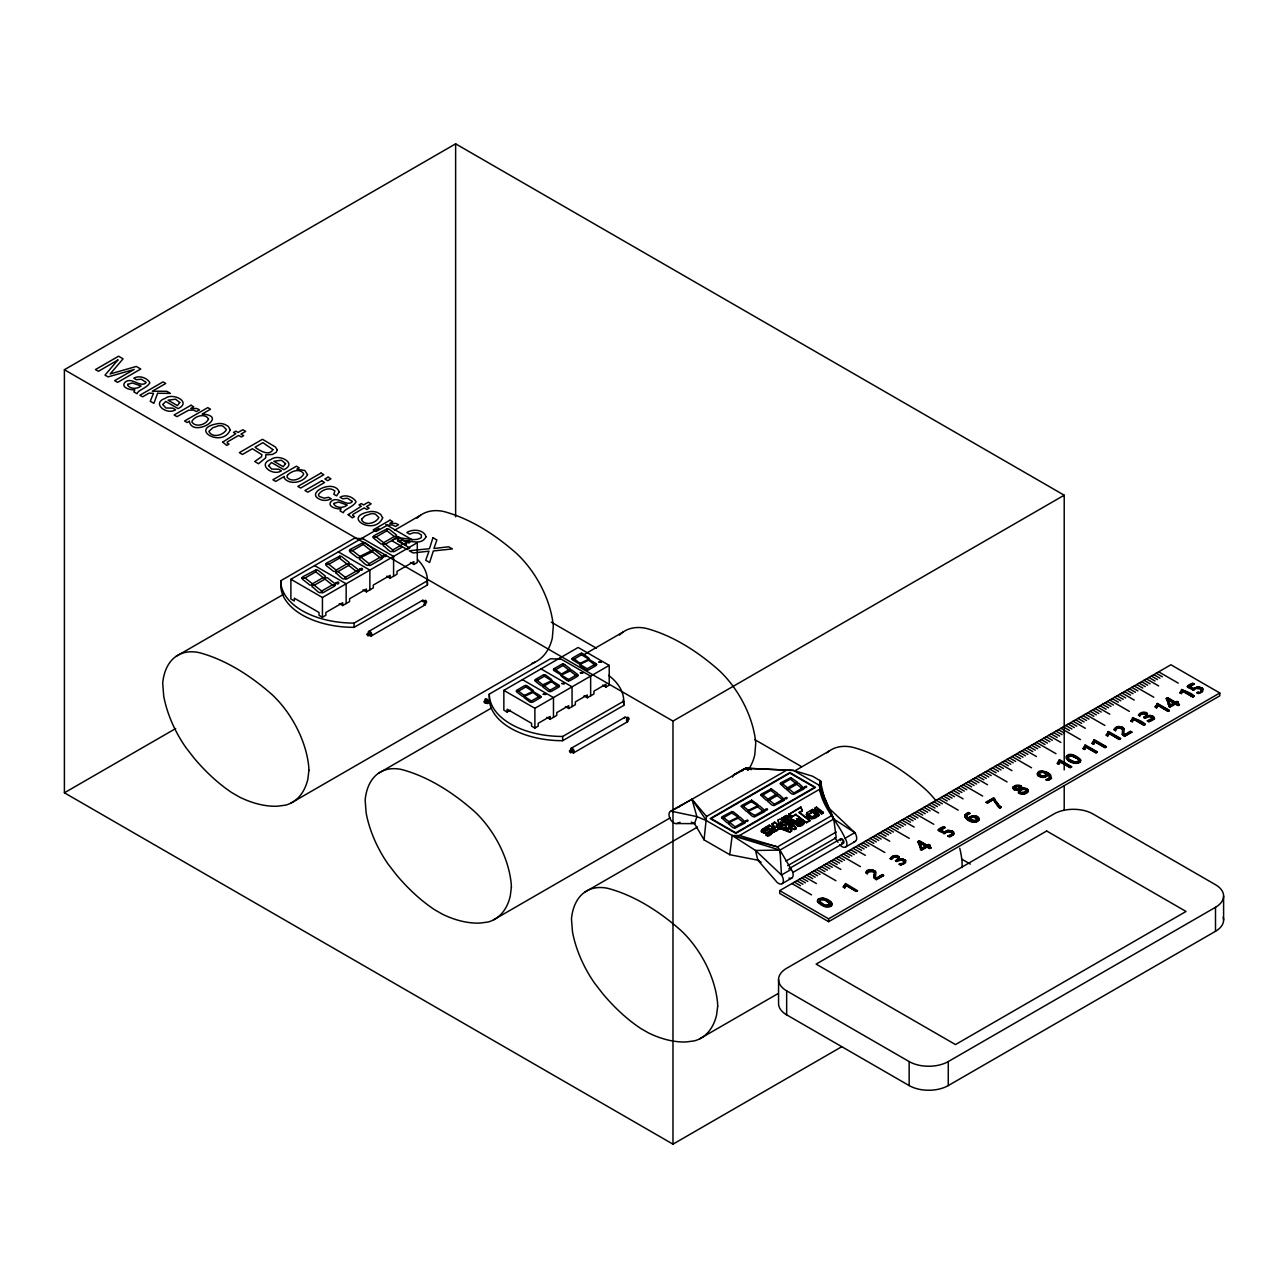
<?xml version="1.0" encoding="UTF-8"?>
<svg xmlns="http://www.w3.org/2000/svg" width="1288" height="1288" viewBox="0 0 1288 1288"><rect width="100%" height="100%" fill="white"/><g stroke="black" fill="none" stroke-linecap="round" stroke-linejoin="round"><path stroke-width="1.5" d="M796.934 821.889L799.349 822.662C803.342 820.537 799.671 825.994 798.48 823.241C791.492 821.937 801.989 818.186 796.934 821.889L799.252 823.322C804.211 821.728 797.497 827.266 796.709 822.646M962.136 867.597L962.072 862.026A74.366 42.939 60 0 0 959.753 848.212M898.106 858.178L897.655 857.502L897.929 859.193M865.89 872.942L867.339 874.053L868.048 871.831L867.371 873.087M1115.617 730.715L1114.168 729.604L1115.617 730.715C1114.78 727.849 1120.914 725.82 1122.572 729.266L1122.234 734.257L1124.537 736.398L1131.782 732.212L1130.574 731.23L1124.73 734.885L1130.574 731.52L1131.782 732.212M842.98 842.175L842.98 840.984M806.449 814.821L807.206 812.567L810.555 810.555L811.295 812.905C804.565 814.644 814.032 819.86 815.787 815.207L817.429 816.447C814.435 820.44 805.193 818.685 806.803 813.066M1039.014 774.136L1039.352 774.893L1039.014 773.846C1039.883 770.24 1047.579 772.414 1045.937 775.151L1042.813 776.342L1039.352 774.603M830.486 904.434C814.612 910.97 818.089 888.43 830.486 904.723L830.535 903.983M1067.671 757.28L1068.315 758.664L1068.493 755.992L1072.502 755.927L1077.863 758.809L1079.102 760.741M1124.73 734.885L1123.732 733.661L1124.231 728.831L1122.54 727.108L1118.387 726.4L1115.15 728.09M788.449 818.637L787.097 817.671L784.907 818.862L786.34 819.941L788.288 818.814L788.449 817.494L787.177 817.011L784.907 818.862M788.546 817.735L786.34 819.941M800.605 820.424L796.435 818.701L799.317 818.814L801.844 821.68C808.397 824.368 795.131 829.569 796.499 823.145L793.617 822.114L793.811 820.215L786.871 819.587L790.269 822.871L791.734 821.406L796.258 828.667L794.503 829.681L788.675 827.25L794.599 829.021L796.354 828.007M1068.315 758.391C1069.491 762.238 1080.696 764.251 1078.507 759.695M772.092 832.901C772.381 826.027 759.018 834.077 767.246 828.474L766.392 826.799C749.552 836.604 779.353 829.053 765.877 834.865L767.455 836.041C771.415 836.073 774.297 830.615 769.612 829.601M772.22 831.903L771.657 833.561M542.634 685.731L542.731 684.701L537.225 680.483L534.971 680.386A2.979 1.723 0 0 0 535.567 681.433L541.105 685.667L544.405 685.812L551.409 681.771L551.634 679.549L546.096 675.331A2.222 1.288 0 0 0 544.679 674.832L544.502 676.313L551.538 680.595M562.985 664.077L562.84 665.574L555.82 669.615L553.55 669.502L555.804 669.76L561.31 673.962L561.214 675.009L554.146 670.71A2.979 1.723 0 0 1 554.146 668.633M570.343 670.018L570.246 671.048L575.752 675.266L578.006 675.379M761.627 830.937L761.755 829.923M898.879 859.563L902.502 858.694L905.641 860.609L902.502 858.967L898.879 859.563L899.153 856.89C897.108 853.606 888.301 856.923 891.489 859.418L894.081 856.826L897.655 857.792M1147.157 716.209L1150.055 715.307L1152.76 716.257L1147.157 716.209L1147.431 713.552C1145.547 710.332 1136.08 713.439 1139.767 716.08L1139.96 715.259M526.1 685.554L525.923 687.035L532.942 691.463M563.259 664.093L563.081 665.574L568.588 669.792M581.838 653.37L581.661 654.851L588.697 659.134M970.009 813.243C962.055 816.383 970.814 815.079 968.737 812.503C957.564 816.029 975.016 827.25 979.057 819.748C979.524 813.292 968.351 816.624 969.123 817.639M979.057 819.748L979.121 818.878M758.841 860.368L729.733 854.685L704.053 839.856L706.5 816.447L691.962 799.268L670.887 811.15A6.923 3.993 60 0 0 669.985 818.54A6.923 3.993 60 0 0 676.844 823.547L694.554 823.644L696.889 816.608L691.962 799.268L745.736 768.228L793.537 770.433L812.712 776.261L821.293 781.414L821.293 789.447M729.733 854.685L732.18 835.51L706.5 820.681L696.889 816.608L670.887 811.15L691.962 799.268L706.5 820.681M761.707 831.307L762.174 829.279M761.9 831.678L761.804 830.647M762.222 832.064L761.997 831.034M762.641 832.418L762.319 831.404M763.381 832.885L762.738 831.774M764.154 830.277L764.026 831.307L767.246 828.474M764.235 831.517L764.38 830.1M764.187 833.191L763.478 832.225M764.911 833.336L769.822 831.565L765.877 834.865M765.458 830.905L767.068 829.987M767.149 829.134L766.392 826.799M775.569 831.356L772.172 828.087L775.65 830.696L773.798 832.37L766.827 827.138L769.274 825.125L775.006 828.2L772.124 824.095L774.571 822.066L781.446 827.959L774.571 822.066M767.455 836.041L772.027 832.595M766.827 827.138L769.274 825.125M769.403 832.821L769.644 831.372M769.644 832.644L769.822 831.565M773.798 832.37L775.65 830.696M776.197 826.365L779.675 828.973L777.356 827.234M784.247 822.034L785.31 821.406L784.151 822.694L780.061 818.894L778.033 820.07L779.353 825.463L781.768 826.236L784.118 824.272L788.079 829.923L783.7 828.104M772.076 828.731L776.728 830.68L778.596 829.005L776.278 825.705M778.596 829.005L776.728 830.68M779.353 825.463L778.033 820.07M780.753 822.469L782.38 823.708L780.753 822.469L781.253 824.352L780.834 821.825M791.734 821.406L788.594 823.821L781.639 818.588L786.485 815.433L790.462 816.93L790.478 819.474L790.816 817.526M791.653 830.712L789.898 831.726L780.48 828.522L789.802 832.386L791.653 830.712L788.771 826.606M781.768 826.236L784.118 824.272M788.159 829.263L782.331 826.848L779.675 828.973M781.639 818.588L785.97 815.546M788.079 829.923L785.278 825.141L787.032 824.127L792.861 826.558L788.401 825.383M785.793 823.918L786.952 822.646L785.793 823.918L786.952 824.787L785.873 823.257M788.288 818.814L788.449 817.494M795.839 814.676L792.072 816.85L788.852 814.435L800.782 806.932L802.295 810.957L799.204 812.728L809.927 820.778L806.562 822.726L795.839 814.676L806.562 822.726M788.771 815.755L789.786 816.318M788.594 823.821L790.365 822.211L786.871 819.587M790.462 816.93L790.751 818.766M792.072 816.85L795.936 814.016M786.775 820.247L792.684 820.875M796.403 823.805L793.521 822.774L793.392 820.714M794.487 820.44L790.607 818.717M795.92 821.036L795.871 822.436L795.759 821.197M796.37 824.304L796.499 823.145M796.483 824.771L796.467 823.644M796.773 825.206L796.58 824.111M795.63 822.05L797.401 820.182M797.208 825.608L796.853 824.545M799.204 812.728L802.376 810.297M796.837 822.549L798.641 821.519L798.254 820.182M797.658 825.898L797.304 824.964M798.141 826.123L797.755 825.254M798.383 824.191L798.48 823.241M798.641 821.519L798.705 820.585M802.295 810.957L800.782 806.932M799.14 826.333L803.873 823.274L801.941 821.019M800.412 821.503L800.476 819.957M801.216 823.724L801.394 822.533M803.599 824.24L803.889 822.597M806.594 815.417L806.529 814.161M806.481 814.258L807.206 812.567M806.916 816.029L806.674 814.757M807.431 816.64L807.013 815.368M808.123 817.236L807.528 815.98M808.784 815.046L811.392 812.245M808.912 815.32L808.945 813.758M809.106 817.864L808.22 816.576M809.428 815.916L809.009 814.66M810.555 810.555L811.295 812.905M809.605 818.121L809.202 817.204M816.351 815.224L810.764 811.038L812.503 809.428L815.079 812.084L812.503 809.428M809.927 820.778L799.301 812.084M810.152 818.331L809.701 817.461M810.49 816.608L809.524 815.256M810.973 816.834L810.587 815.948M811.327 818.621L810.249 817.671M811.424 816.995L811.07 816.173M811.859 817.075L815.884 814.563M811.923 818.669L817.526 815.787M815.079 812.084L817.365 810.764L814.692 808.767L816.431 807.157L823.402 812.39L821.664 814L817.961 810.49L821.664 814M816.431 807.157L814.692 808.767M816.769 812.664L819.442 814.676L817.735 816.27L819.345 815.336L816.673 813.324L818.395 811.73L817.961 810.49M817.365 810.764L814.789 808.107M816.673 813.324L818.395 811.73M1049.366 773.943C1052.199 774.925 1038.176 766.537 1037.259 774.249C1036.776 775.956 1043.747 779.449 1046.903 776.068L1047.273 773.927L1050.106 777.437L1049.14 775.569M874.246 874.89L873.908 876.436L874.294 872.604L872.459 871.042L868.048 872.121M732.582 777.099A6.923 3.993 60 0 1 734.45 774.442L745.736 768.228L793.537 770.433L819.216 785.261L823.837 795.549L820.054 780.496C816.334 801.522 837.216 820.102 845.057 838.295A6.923 3.993 60 0 1 846.135 846.538A6.923 3.993 60 0 1 839.631 844.542M1114.168 729.877L1114.587 728.38M369.012 632.988C370.381 630.701 372.119 636.691 369.495 634.388M424.766 600.804C426.119 598.534 427.858 604.475 425.233 602.204M845.958 885.307L856.118 891.441L857.47 890.668L856.118 891.167L845.958 885.307L844.638 887.963C841.386 886.675 847.134 882.618 843.27 887.174M1059.992 762.061L1059.718 762.963L1060.088 761.594L1070.248 767.455L1071.584 766.972L1070.248 767.745L1060.088 761.868M1085.816 746.815L1095.975 752.675L1097.328 752.176L1095.975 752.949L1085.816 747.088M1094.864 741.582L1105.024 747.442L1106.376 746.96L1105.024 747.732L1094.864 741.872M1108.92 734.096L1108.227 735.384L1109.016 733.339L1119.175 739.199L1120.528 738.716L1119.175 739.489L1109.016 733.339M1133.665 719.106L1143.825 725.257L1145.161 724.484L1143.825 724.983L1133.665 719.106L1133.295 720.475M1157.832 705.261L1167.991 711.395L1169.327 710.622L1167.991 711.121L1157.832 705.261L1156.495 707.917L1155.143 706.838L1155.755 706.114L1155.143 706.838M1182.642 690.948L1192.785 696.824L1194.137 696.325L1192.785 697.098L1182.642 691.237M793.15 821.921L793.73 820.875L792.587 821.535M844.751 884.775L845.443 883.455L857.47 890.668M1059.718 762.673L1058.752 764.251L1057.4 763.462L1059.573 759.743L1071.584 766.682M1085.72 747.282L1084.496 749.471L1083.128 748.682L1085.301 744.963L1097.328 751.902M1084.802 745.253L1084.609 745.994M1094.768 742.049L1093.544 744.239L1092.176 743.45L1094.349 739.731L1106.376 746.67M1093.303 741.614L1093.85 740.02M1108.227 735.094L1107.696 735.995L1106.328 735.207L1108.501 731.487L1120.528 738.427M1107.439 733.371L1107.986 731.777M1132.458 718.575C1130.526 716.981 1142.456 720.636 1145.161 724.194M1169.327 710.348L1157.316 703.409L1155.755 706.388M1181.418 690.416C1179.486 688.822 1191.416 692.477 1194.137 696.035M767.584 800.09L767.857 799.027L762.963 795.066L760.693 795.082L766.054 800.09L769.371 800.073L777.099 795.614L777.662 793.36L771.383 788.948L770.965 790.462L775.875 794.422M777.614 794.567L777.34 795.614L782.235 799.574L784.505 799.558L779.143 794.551L775.827 794.567L768.099 799.027L767.535 801.281C769.097 801.635 773.396 808.268 774.233 804.179L769.322 800.218M787.145 788.787L787.419 787.741L782.524 783.78L780.254 783.78L785.616 788.803L788.932 788.787L796.66 784.328L797.224 782.074L790.945 777.662L790.526 779.176L795.421 783.136M797.175 783.265L796.902 784.328L801.796 788.288L804.066 788.272L798.705 783.265L795.388 783.281L787.66 787.741L787.081 789.979C788.852 790.446 792.748 796.95 794.036 792.893L801.764 788.433L803.954 788.61A3.51 2.029 0 0 1 803.326 789.286L793.714 794.294M817.365 900.698C816.721 902.26 826.671 910.471 831.533 905.673L832.064 903.371L832.016 904.772M1012.915 788.014L1013.334 786.775L1012.964 788.224M1080.761 760.58L1080.101 762.158C1074.562 766.199 1063.357 759.308 1066.609 755.863C1071.069 750.952 1080.745 759.276 1080.632 759.856M953.957 833.916L950.576 836.685L947.775 836.234L951.961 834.205L951.703 832.241L951.961 834.495L947.775 836.234M1028.21 791.589C1029.998 786.533 1012.561 786.839 1027.582 789.431C1030.287 793.875 1020.949 795.791 1018.502 792.748L1018.357 790.043L1014.123 789.512L1018.357 790.043M1021.658 788.417L1021.4 786.211L1019.291 785.165L1015.974 785.245L1013.334 787.049M964.954 814.853L964.712 815.674M970.234 818.975L971.2 817.333L973.599 816.769L977.399 819.265L974.646 821.132L970.492 819.409M1049.929 778L1046.194 779.9L1050.106 777.147M1014.735 787.676L1017.52 786.05L1020.305 787.966L1016.522 789.431L1014.928 787.081M905.722 862.316L905.641 860.32M1147.415 720.733L1148.864 721.57C1158.009 716.466 1154.966 719.155 1148.864 721.844L1147.415 720.733L1152.422 718.221M1046.194 779.9L1048.754 780.27L1051.507 778.274L1050.477 774.587M903.983 861.109L901.375 859.917L896.673 861.591L895.53 860.642L896.673 861.302C899.845 856.134 905.239 863.363 904.144 861.189M1147.415 721.022C1156.383 720.958 1150.104 712.554 1144.952 717.963L1143.808 717.303L1144.952 718.237L1149.653 716.579L1152.422 718.124M1019.597 790.8C1033.54 783.7 1021.513 800.444 1019.838 790.075M1057.4 763.462L1058.881 761.063M1181.305 693.604L1179.937 692.542L1181.305 693.604L1182.529 691.414M1143.808 717.593L1146.384 715.194M964.809 816.801C966.773 820.247 975.563 824.739 979.057 819.458M1047.933 772.736L1041.863 771.238L1037.355 773.38M866.003 872.604C867.178 865.681 879.591 873.908 874.262 870.736M890.185 858.677L892.182 856.745M1138.463 715.323L1142.81 712.57L1147.431 713.552M1083.128 748.682L1084.255 747.121M1132.877 720.861L1132.329 721.763L1130.977 720.99L1132.088 719.139M1181.064 690.98L1179.937 692.831M1201.318 690.336L1200.674 691.414M844.638 887.963L845.588 886.675M1093.544 744.239L1094.494 742.951M1156.495 707.917L1157.461 706.629M1181.305 693.33L1182.255 692.316M1067.704 757.086L1071.535 755.959L1077.863 758.809M1018.502 792.748L1023.831 793.827L1028.21 791.299M1069.008 759.292L1075.271 762.094L1079.07 760.918M1202.686 691.318L1202.074 691.898L1203.153 689.241M898.879 859.273L899.475 858.71M1147.157 715.935L1147.753 715.371M1122.572 729.266L1119.047 727.688L1115.891 729.089M964.954 815.143L967.626 813.147L970.009 813.517M817.542 900.296L818.025 899.378C822.549 895.852 830.245 899.974 832.064 903.645M969.123 817.912C971.522 814.853 977.801 815.352 979.121 819.168M1046.194 779.61L1047.482 780.367L1051.507 778.274M1092.176 743.45L1092.788 742.725M1106.328 735.207L1106.939 734.482M1130.977 720.99L1131.589 720.25M1143.808 717.303L1146.207 715.854M1084.496 749.471L1085.027 748.843M1045.969 773.492L1042.411 772.285L1039.191 773.122M761.82 830.245L766.296 827.443M977.029 818.25L973.599 817.043L970.46 817.977M1019.838 790.365L1022.398 789.158L1025.844 789.769M1020.627 792.458L1026.166 791.83M873.489 870.076L869.271 870.205L866.309 871.735M1140.266 715.065L1143.422 713.294L1146.384 715.13M947.775 835.96L949.208 836.781L953.571 834.785M899.137 864.361C907.026 863.185 897.189 862.96 900.57 865.198L905.319 862.622M1014.96 788.546L1020.112 788.562M1039.722 775.263L1042.813 776.068L1045.937 775.151M1014.928 787.354L1017.52 786.34L1020.096 787.081M902.791 863.33L903.741 862.316M830.535 904.257L824.964 900.119L819.393 899.893M819.088 901.085L824.739 905.013L830.229 905.142M817.51 901.713L825.222 906.43L831.533 905.673M1068.38 760.628L1075.061 763.156L1080.101 762.158M830.905 901.809L823.113 898.348L818.025 899.378M1080.632 760.129L1072.952 755.09L1066.609 755.863M1038.257 775.972L1042.636 777.179L1046.903 776.068M895.53 860.931L897.591 859.305M971.233 820.327L976.932 820.327M943.863 833.706C951.8 832.306 928.133 832.37 943.798 826.655L945.006 827.637L940.739 830.1L943.959 832.241L947.888 830.535L952.508 831.066L947.888 830.261L943.959 832.241M1192.962 690.239C1200.899 688.822 1177.232 688.887 1192.897 683.187L1194.105 684.169L1189.838 686.633L1193.058 688.758L1197.969 686.971L1202.348 688.098L1197.969 686.681L1193.058 688.758M896.19 856.762L892.423 857.695M1146.24 714.502C1147.447 715.355 1141.748 712.216 1140.701 714.357M1196.89 692.767C1203.378 691.704 1194.073 691.817 1198.307 693.588L1202.074 691.624M899.137 864.071L900.57 864.908L904.707 863.475M841.644 1046.774L672.98 1144.163L64.4 792.796L64.4 369.72L455.63 143.837L1064.21 495.204L1064.21 769.902M417.618 559.588A73.352 42.343 0 0 1 427.439 580.759L427.439 584.994L354.087 627.353A73.352 42.343 0 0 1 280.752 584.994L280.752 580.759L354.087 538.416A73.352 42.343 0 0 1 363.667 538.787M339.308 603.557L342.721 605.537L342.721 602.72L325.864 612.46L325.864 615.278L322.435 617.258L319.005 615.278L319.005 612.46L294.324 598.196L294.324 601.013L290.895 599.049L290.895 579.278L378.978 528.418M176.054 656.381L283.569 594.315M394.547 530.254L420.548 515.232M401.566 544.921L392.969 549.879L393.082 551.795A3.751 2.157 0 0 0 394.37 551.506L402.049 547.175M290.895 579.278L322.435 597.487L417.296 542.715L417.296 562.486L413.867 564.466L410.453 562.486M342.721 605.537L349.579 601.577L349.579 598.759L366.436 589.019L366.436 591.852L363.023 589.872M366.436 591.852L373.295 587.891L373.295 585.074L390.151 575.334L390.151 578.151L386.738 576.171M390.151 578.151L397.01 574.207L397.01 571.373L413.867 561.632L413.867 564.466M280.752 580.759A73.352 42.343 0 0 0 354.087 623.102L427.439 580.759M64.4 792.796L175.683 728.541M368.69 631.458L422.48 600.401M371.282 635.95L425.072 604.893M290.943 803.084L535.438 661.935M608.612 675.395A73.352 42.343 0 0 1 623.762 701.171L623.762 705.405L562.647 740.697A73.352 42.343 0 0 1 489.295 698.338L489.295 694.103L550.427 658.828A73.352 42.343 0 0 1 559.99 659.182M510.451 710.139L507.15 712.039L503.85 710.139L503.85 690.368L578.167 647.462L609.224 665.381L609.224 685.152L605.924 687.051L602.623 685.152M554.114 668.665L561.198 664.592A2.109 1.224 0 0 1 564.595 664.576M378.495 773.267L491.211 708.191M584.832 654.127L622.99 632.102M503.85 690.368L534.89 708.303L609.224 665.381M507.15 712.039L507.15 709.221L531.59 723.325L531.59 726.158L534.89 728.058L538.191 726.158L538.191 723.325L550.169 716.418L550.169 719.235L546.869 717.336M550.169 719.235L556.77 715.42L556.77 712.602L568.749 705.679L568.749 708.513L565.448 706.597M568.749 708.513L575.35 704.697L575.35 701.88L587.344 694.957L587.344 697.774L584.044 695.874M587.344 697.774L593.945 693.974L593.945 691.141L605.924 684.234L605.924 687.051M489.295 694.103A73.352 42.343 0 0 0 562.647 736.462L623.762 701.171M571.131 748.328L624.922 717.271M573.724 752.82L627.514 721.763M64.4 369.72L672.98 721.087L1064.21 495.204M493.385 919.954L670.243 817.848M706.5 816.447L786.211 770.433M584.816 892.117L697.533 827.041M794.632 770.981L829.311 750.968M854.83 841.611A6.923 3.993 60 0 0 854.83 832.644L833.755 819.039L779.965 850.096L755.493 850.45L757.827 860.175L775.521 880.525A6.923 3.993 60 0 0 782.38 883.439A6.923 3.993 60 0 0 781.478 875.003L755.493 850.45L732.18 835.51L739.505 835.51L819.216 789.496L833.755 819.039L836.202 837.667L787.628 865.713M772.124 824.095L774.474 822.726M788.852 814.435L800.685 807.592M779.771 828.329L780.576 827.862M810.764 811.038L812.406 810.088M815.175 811.44L817.461 810.12M806.642 822.066L810.007 820.118M821.744 813.34L823.402 812.39M831.34 815.803L777.55 846.86L732.18 835.51L779.965 850.096L791.267 869.352A6.923 3.993 60 0 1 793.006 876.291A6.923 3.993 60 0 1 788.916 878.078M785.889 861.076L836.202 832.016M788.723 868.869L840.774 838.81M791.267 869.352L781.478 875.003L779.965 850.096L777.55 846.86L739.505 835.51M845.057 838.295L854.83 832.644L828.828 808.107L819.216 785.261L833.755 819.039L828.828 808.107M793.054 872.346L843.366 843.302M781.961 883.745L791.75 878.094M845.524 847.053L855.312 841.402M779.723 890.62L1170.905 664.769L1219.8 692.992L1219.8 695.826L828.619 921.677L779.723 893.437L779.723 890.62L828.619 918.843L1219.8 692.992M918.795 843.608L917.877 841.611L919.31 840.79L927.086 845.266L928.584 844.397C932.174 845.266 925.67 847.198 929.823 845.105M986.238 802.15L987.445 802.859L993.354 799.446L987.445 803.132L986.238 802.15L993.708 797.836L998.007 804.243M917.877 841.901L919.31 841.064L927.086 845.556L929.823 845.395M938.356 830.084L943.798 826.944L945.006 827.637M986.238 802.44L993.708 798.125L995.012 799.333M1071.584 766.972L1059.058 760.033M1084.802 745.527L1097.328 752.176M1093.85 740.31L1106.376 746.96M1107.986 732.067L1120.528 738.716M1145.161 724.484L1132.635 717.561M1169.327 710.622L1156.801 703.699M1178.166 702.33L1175.429 702.491L1167.653 698.016L1166.22 698.563L1167.653 697.726L1175.429 702.218L1176.926 701.348C1180.516 702.218 1174.012 704.15 1178.166 702.057M1194.137 696.325L1181.611 689.402M1187.456 686.601L1192.897 683.461L1194.105 684.169M940.739 830.1L945.006 827.363M1189.838 686.633L1194.105 683.88M895.53 860.642L896.464 860.4M925.75 846.039L921.741 848.631L925.75 846.039L920.002 842.722L925.75 846.329M1170.084 705.583L1174.092 702.99L1170.084 705.583L1168.345 699.658L1174.092 702.99M920.292 849.549L921.451 849.935L926.99 846.747L929.743 848.341L931.079 847.585L929.743 848.631L926.99 847.037L921.451 850.225L919.986 847.295M1168.635 706.5L1169.794 706.887L1175.332 703.699L1178.085 705.293L1179.422 704.52L1178.085 705.566L1175.332 703.973L1169.794 707.16L1168.329 704.246M882.296 874.568L876.452 878.239L882.296 874.858L883.504 875.55L882.296 874.858M999.778 808.204L1001.211 807.077L999.778 808.204L998.087 806.691L993.354 799.735M883.504 875.55L876.259 879.736L873.956 877.595L876.259 879.463L883.504 875.26M1122.234 734.257L1124.537 736.108L1131.782 731.922M699.706 1038.82L777.727 993.773M786.662 990.858L909.151 1061.57A27.66 15.971 0 0 0 948.274 1061.57L1215.502 907.299A27.66 15.971 0 0 0 1215.502 884.711L1093.013 813.984A27.66 15.971 0 0 0 1053.89 813.984L786.662 968.27A27.66 15.971 0 0 0 786.662 990.858L786.662 1014.847L909.151 1085.575A27.66 15.971 0 0 0 948.274 1085.575L1215.502 931.288A27.66 15.971 0 0 0 1223.181 917.217M781.333 823.708L782.476 823.048M734.45 774.442L745.736 768.228L751.387 769.612M1194.845 689.032C1196.504 687.067 1201.672 687.389 1201.318 690.61L1201.414 690.207M945.746 832.499L948.644 831.307L951.703 832.531M1124.231 728.831L1120.93 726.754L1116.02 727.237M1021.4 786.211L1014.429 785.873M1196.89 692.477L1198.307 693.298L1201.237 692.461M423.076 601.448L424.557 602.398L424.364 603.879M873.811 871.895L868.708 871.332M676.844 823.547L680.032 822.275M1201.157 689.144L1195.586 688.372M951.204 831.903L946.487 831.855M899.153 856.89L892.938 856.085M757.843 805.708L748.537 810.313L747.974 812.567C749.536 812.937 753.834 819.571 754.671 815.465L748.28 811.376L757.537 806.9L758.117 804.662L751.822 800.251L751.403 801.748L757.811 805.853M748.022 811.376L746.493 811.376L741.131 806.401L743.401 806.352L748.296 810.329M738.491 817.139L740.02 817.139L745.398 822.114L743.128 822.163L738.217 818.202M626.58 720.781L626.58 718.688M396.237 536.484L394.128 536.452L387.06 530.865L387.962 528.837A2.673 1.546 0 0 1 389.427 529.416L396.527 535.035L395.915 538.126L385.595 544.083L383.486 544.051M396.205 536.677L394.096 536.645L383.776 542.602L383.148 545.693C385.064 545.887 391.89 555.724 392.631 549.879L385.563 544.277L383.438 544.244M372.522 550.185L360.06 556.303L359.433 559.394C361.348 559.588 368.175 569.409 368.915 563.564L361.848 557.978M359.722 557.946L372.2 551.827L372.812 548.736L365.712 543.117A2.673 1.546 0 0 0 364.246 542.538L363.345 544.55L370.413 550.153M348.807 563.87L346.697 563.838L339.63 558.251L340.531 556.223A2.673 1.546 0 0 1 341.996 556.802L349.096 562.421L348.485 565.513L338.164 571.47L336.055 571.437M348.774 564.064L346.665 564.031L336.345 569.988L335.717 573.08C337.633 573.273 344.459 583.094 345.2 577.266L338.132 571.663L336.007 571.631M325.091 577.555L322.982 577.539L315.914 571.936L316.816 569.908A2.673 1.546 0 0 1 318.281 570.487L325.381 576.122L324.769 579.214L314.449 585.154L312.34 585.138M325.059 577.765L322.95 577.732L312.63 583.689L312.002 586.781C313.918 586.958 320.744 596.795 321.485 590.951L314.417 585.364L312.292 585.332M403.289 543.922L406.412 543.987A4.428 2.56 0 0 1 405.511 545.162M531.413 702.298L531.461 702.298A2.431 1.401 0 0 0 533.216 701.896L540.284 697.806A2.834 1.642 0 0 0 540.831 696.985L538.593 696.711L533.087 692.509L533.184 691.479L540.252 695.778A2.979 1.723 0 0 1 540.847 696.808M588.68 659.279L580.147 663.256L579.922 665.461L585.46 669.696A2.56 1.481 0 0 0 586.893 670.098L587.054 668.714L580.019 664.431M572.13 658.925L574.384 659.037L579.89 663.24L579.793 664.286L572.725 659.971A2.979 1.723 0 0 1 572.725 657.894L579.777 653.853A2.109 1.224 0 0 1 583.19 653.853L588.809 658.104L588.584 660.309L580.035 664.286M561.455 675.025L570.004 671.048L570.214 668.826L564.691 664.592M561.439 675.154L568.475 679.436L568.33 680.837A2.56 1.481 0 0 1 566.865 680.418L561.343 676.2L561.568 673.978L568.572 669.937L571.872 670.098L577.41 674.316A2.834 1.642 0 0 1 577.443 676.345L570.375 680.434A2.431 1.401 0 0 1 568.636 680.853L568.716 679.452L575.736 675.411L578.006 675.524M551.522 680.74L542.973 684.717L542.763 686.923L548.286 691.157A2.56 1.481 0 0 0 549.718 691.559L549.896 690.175L544.389 685.957M532.958 691.318L524.393 695.44L524.168 697.645L529.706 701.88A2.56 1.481 0 0 0 531.139 702.282L531.558 700.914L538.577 696.856L540.831 696.985M581.5 653.354L581.419 654.835L574.4 658.893L572.146 658.764M525.762 685.538L525.665 687.019L518.662 691.076L516.391 690.948A2.834 1.642 0 0 1 516.955 690.126L524.039 686.037A2.109 1.224 0 0 1 527.436 686.037L533.055 690.288L532.83 692.493L524.297 696.47L531.316 700.897M841.676 839.712L842.594 840.323M747.942 769.58L744.239 768.791A6.923 3.993 60 0 0 742.484 770.804M779.433 824.803L781.864 825.576M769.178 825.785L773.541 827.604M772.172 828.087L776.825 830.019M691.302 822.082L694.554 823.644M1158.669 671.821L1178.23 683.123M1156.238 673.238L1162.34 676.764M1153.79 674.654L1159.892 678.18M1151.343 676.055L1157.445 679.597M1148.896 677.472L1155.014 680.998M1146.449 678.889L1158.669 685.941M1144.002 680.289L1150.12 683.831M1141.554 681.706L1147.672 685.232M1176.652 702.926L1179.422 704.52M1176.652 703.216L1179.422 704.81M1139.123 683.123L1145.225 686.649M1174.092 703.264L1168.345 699.658M1136.676 684.524L1142.778 688.066M1134.229 685.941L1153.79 697.243M1131.782 687.357L1137.9 690.883M1129.335 688.758L1135.453 692.3M1126.887 690.175L1133.005 693.701M1124.44 691.592L1130.558 695.118M1122.009 692.992L1134.229 700.06M1119.562 694.409L1125.664 697.935M1117.115 695.826L1123.216 699.352M1114.667 697.243L1120.785 700.769M1112.22 698.643L1118.338 702.169M1138.463 715.049L1139.767 716.08M1109.773 700.06L1129.335 711.346M1107.326 701.477L1113.444 705.003M1104.895 702.878L1110.997 706.404M1102.447 704.294L1108.549 707.82M1130.977 720.7L1132.329 721.763M1100 705.711L1106.102 709.237M1097.553 707.112L1109.773 714.18M1095.106 708.529L1101.224 712.055M1092.659 709.946L1098.777 713.471M1090.212 711.346L1096.33 714.872M1087.78 712.763L1093.882 716.289M1085.333 714.18L1104.895 725.466M1082.886 715.581L1088.988 719.106M1080.439 716.997L1086.557 720.523M1077.992 718.414L1084.11 721.94M1106.328 734.933L1107.696 735.995M1075.544 719.815L1081.662 723.341M1073.097 721.232L1085.333 728.284M1070.666 722.649L1076.768 726.174M1068.219 724.049L1074.321 727.575M1065.772 725.466L1071.874 728.992M1092.176 743.176L1093.544 743.965M1063.325 726.883L1069.443 730.409M1060.877 728.284L1080.439 739.586M1058.43 729.7L1064.548 733.226M1055.983 731.117L1062.101 734.643M1083.128 748.392L1084.496 749.181M1053.552 732.518L1059.654 736.06M1051.105 733.935L1057.207 737.461M1048.657 735.351L1060.877 742.403M1046.21 736.752L1052.328 740.294M1043.763 738.169L1049.881 741.695M1041.316 739.586L1047.434 743.112M1038.869 740.986L1044.987 744.528M1036.438 742.403L1055.983 753.689M1033.99 743.82L1040.092 747.346M1031.543 745.221L1037.645 748.763M1029.096 746.638L1035.214 750.163M1057.4 763.188L1058.752 764.251M1026.649 748.054L1032.767 751.58M1024.202 749.455L1036.438 756.523M1021.754 750.872L1027.872 754.398M1019.323 752.289L1025.425 755.815M1016.876 753.689L1022.978 757.231M1014.429 755.106L1020.531 758.632M1011.982 756.523L1031.543 767.809M1009.534 757.924L1015.652 761.466M1007.087 759.34L1013.205 762.866M1004.64 760.757L1010.758 764.283M1002.209 762.158L1008.311 765.7M999.762 763.575L1011.982 770.643M997.315 764.991L1003.416 768.517M994.867 766.392L1000.985 769.934M992.42 767.809L998.538 771.335M989.973 769.226L996.091 772.752M987.526 770.643L1007.087 781.929M985.095 772.043L991.197 775.569M982.647 773.46L988.749 776.986M980.2 774.877L986.302 778.403M977.753 776.278L983.871 779.804M975.306 777.694L987.526 784.746M972.859 779.111L978.977 782.637M970.411 780.512L976.529 784.038M967.98 781.929L974.082 785.455M965.533 783.346L971.635 786.871M963.086 784.746L982.647 796.048M960.639 786.163L966.757 789.689M958.192 787.58L964.31 791.106M955.744 788.981L961.862 792.506M953.297 790.397L959.415 793.923M950.866 791.814L963.086 798.866M948.419 793.215L954.521 796.741M945.972 794.632L952.09 798.158M943.524 796.048L949.642 799.574M941.077 797.449L947.195 800.975M938.63 798.866L958.192 810.152M936.183 800.283L942.301 803.809M933.752 801.683L939.854 805.225M931.305 803.1L937.406 806.626M928.857 804.517L934.975 808.043M926.41 805.918L938.63 812.986M923.963 807.335L930.081 810.86M921.516 808.751L927.634 812.277M919.069 810.152L925.187 813.694M916.637 811.569L922.739 815.095M914.19 812.986L933.752 824.272M911.743 814.386L917.861 817.928M909.296 815.803L915.414 819.329M906.849 817.22L912.967 820.746M904.401 818.621L910.519 822.163M901.954 820.037L914.19 827.089M385.756 524.506L412.321 539.849M899.523 821.454L905.625 824.98M551.264 622.136L596.473 648.234M754.704 739.586L801.651 766.698M961.621 859.048L970.315 864.071M897.076 822.855L903.178 826.397M894.629 824.272L900.747 827.798M928.31 845.975L931.079 847.585M928.31 846.264L931.079 847.858M892.182 825.689L898.3 829.214M889.734 827.089L909.296 838.391M887.287 828.506L893.405 832.032M884.84 829.923L890.958 833.449M882.409 831.324L888.511 834.865M879.962 832.74L886.064 836.266M877.514 834.157L889.734 841.209M362.041 538.207L393.581 556.416L393.581 576.171M875.067 835.558L881.185 839.1M872.62 836.975L878.738 840.5M559.588 658.184L590.645 676.12L590.645 695.874M870.173 838.391L876.291 841.917M867.726 839.808L873.844 843.334M865.295 841.209L884.84 852.511M862.847 842.626L868.949 846.152M890.185 858.388L891.489 859.418M860.4 844.043L866.518 847.568M857.953 845.443L864.071 848.969M855.506 846.86L861.624 850.386M853.059 848.277L865.295 855.329M338.325 551.892L369.865 570.101L369.865 589.872M541.008 668.907L572.049 686.842L572.049 706.597M850.611 849.678L856.729 853.203M848.18 851.094L854.282 854.62M845.733 852.511L851.835 856.037M843.286 853.912L849.404 857.438M840.839 855.329L860.4 866.615M838.391 856.745L844.509 860.271M835.944 858.146L842.062 861.672M522.429 679.645L553.47 697.565L553.47 717.336M833.497 859.563L839.615 863.089M831.066 860.98L837.168 864.506M314.61 565.593L346.15 583.802L346.15 603.557M828.619 862.38L840.839 869.448M826.172 863.797L832.29 867.323M823.724 865.214L829.842 868.74M821.277 866.615L827.395 870.141M818.83 868.032L824.948 871.557M816.383 869.448L835.944 880.734M843.27 886.885L844.638 887.674M813.952 870.849L820.054 874.391M811.504 872.266L817.606 875.792M809.057 873.683L815.175 877.209M806.61 875.083L812.728 878.625M804.163 876.5L816.383 883.552M801.716 877.917L807.834 881.443M799.268 879.318L805.386 882.86M796.837 880.734L802.939 884.26M794.39 882.151L800.492 885.677M791.943 883.552L811.504 894.854M757.827 860.175L761.144 862.252M1047.273 773.927L1048.335 774.619M966.773 817.22L969.107 819.184L966.386 815.69M1189.838 686.343L1193.058 688.484M1187.456 686.327L1192.962 689.949M940.739 829.826L943.959 831.951M938.356 829.794L943.863 833.433M952.508 831.066L953.249 831.855M1152.76 715.967L1154.161 717.819L1153.452 716.74M1014.123 789.802L1013.173 788.691M817.735 808.864L823.322 813.05M810.86 810.377L817.832 815.61M788.932 813.774L792.168 816.19M785.004 818.202L786.437 819.281M781.719 817.944L788.691 823.177M785.229 822.066L786.855 823.29M784.022 824.932L785.181 825.801M766.924 826.477L773.895 831.71M765.974 834.205L767.551 835.381M595.99 663.594L588.922 659.295L588.825 660.325L594.332 664.544L596.602 664.64L594.315 664.672L587.312 668.73L587.215 670.114A2.431 1.401 0 0 0 588.954 669.712L596.022 665.622A2.834 1.642 0 0 0 596.006 663.642M1123.732 733.661L1124.73 734.611M876.452 878.239L875.454 876.999L875.953 872.169M788.884 788.932L793.794 792.893M627.916 719.332C630.766 720.781 627.546 714.872 627.224 718.141M572.178 751.516C575.028 752.965 571.775 747.056 571.486 750.324M485.141 701.348C481.39 700.736 487.798 706.082 485.141 701.348A2.592 1.497 60 0 1 486.526 698.901A2.592 1.497 60 0 1 488.651 702.572A2.592 1.497 60 0 1 485.93 702.475M999.488 805.596L1001.211 807.367M999.778 807.914L993.354 799.446M1202.348 688.098L1202.863 688.935M999.488 805.869L996.767 802.279M486.252 701.719C489.537 704.423 486.043 697.146 486.011 701.252M834.833 837.764L838.021 842.304M788.675 827.25L791.573 831.372M791.653 822.066L796.258 828.667M792.861 826.558L789.979 822.436L791.814 825.833M772.204 823.435L775.102 827.556M694.2 823.048L704.053 839.856M1166.22 698.563L1167.137 700.559M917.877 841.611L919.487 845.556M953.764 832.129L954.118 833.594M920.002 842.722L920.759 844.783M1167.137 700.269L1167.83 702.491M817.864 811.15L818.299 812.39M1169.101 701.445L1170.084 705.293M920.759 844.493L921.741 848.631M1167.83 702.218L1168.329 704.52M919.487 845.266L919.986 847.585M968.979 818.25L969.107 819.184M779.965 850.096L780.673 853.799M1154.161 717.529L1154.193 718.398M873.908 876.146L873.956 877.595M1223.6 895.997L1223.6 920.002M1215.502 907.299L1215.502 931.288M1152.422 718.495L1152.261 717.496M1078.925 759.952L1079.07 761.208M1064.21 785.938L1064.21 810.007M1013.044 787.242L1012.964 788.498M952.267 832.998L951.961 834.495M948.274 1061.57L948.274 1085.575M909.151 1061.57L909.151 1085.575M903.983 860.835L904.015 862.219M828.619 918.843L828.619 921.677M820.054 780.496L820.054 784.312M778.564 979.572L778.564 1003.561A27.66 15.971 0 0 0 786.662 1014.847M672.98 721.087L672.98 1144.163M562.647 736.462L562.647 740.697M534.89 708.303L534.89 728.058M455.63 143.837L455.63 516.794M354.087 623.102L354.087 627.353M322.435 597.487L322.435 617.258M854.298 841.708A6.923 3.993 60 0 1 853.719 841.708M679.13 806.932A6.923 3.993 60 0 1 680.66 805.499M840.307 840.581A2.592 1.497 60 0 1 841.917 838.858A2.592 1.497 60 0 1 843.898 842.304A2.592 1.497 60 0 1 841.595 842.835M935.812 800.492A74.366 42.939 60 0 0 925.686 789.528A197.95 114.278 60 0 0 852.334 747.185A74.366 42.939 60 0 0 826.928 752.836M427.165 581.307A73.352 42.343 0 0 1 427.439 584.994M368.69 634.453A2.592 1.497 60 0 1 369.366 631.345A2.592 1.497 60 0 1 371.813 634.936A2.592 1.497 60 0 1 369.076 635M422.19 600.675A2.592 1.497 60 0 1 425.362 602.494A2.592 1.497 60 0 1 423.768 604.764M417.054 518.162A74.366 42.939 60 0 1 443.571 511.465A197.95 114.278 60 0 1 516.923 553.808A74.366 42.939 60 0 1 553.309 626.306L552.311 638.091A83.092 47.978 60 0 1 531.992 663.401M624.439 717.947A2.592 1.497 60 0 1 627.514 718.768A2.592 1.497 60 0 1 626.692 721.844M623.134 699.883A73.352 42.343 0 0 1 623.762 705.405M619.496 635.032A74.366 42.939 60 0 1 646.013 628.335A197.95 114.278 60 0 1 719.364 670.678A74.366 42.939 60 0 1 755.75 743.176L754.752 754.961A83.092 47.978 60 0 1 747.861 770.337M339.211 491.871L336.587 495.864L333.834 494.27L334.88 490.986C330.131 486.671 322.064 489.569 318.716 494.238A4.927 2.834 0 0 0 319.392 496.508L324.222 498.182L328.601 497.297L331.354 498.891L327.635 500.082A8.179 4.733 0 0 1 322.403 500.163C301.73 494.512 333.721 477.816 339.211 491.871M222.679 442.17L226.785 445.406L229.023 444.119L227.058 442.831L227.638 441.8L238.65 435.441L241.339 437.002L243.657 435.666L240.969 434.104L245.67 431.383L242.804 429.741L238.103 432.446L235.817 431.142L233.498 432.478L235.785 433.782L222.679 442.17M348.195 514.636L352.3 517.856L354.522 516.569L352.558 515.297L353.137 514.266L364.15 507.907L366.855 509.468L369.157 508.132L366.468 506.57L371.186 503.85L368.32 502.191L363.602 504.912L361.316 503.592L358.998 504.928L361.284 506.248L348.195 514.636M308.943 770.369L307.832 779.24A83.092 47.978 60 0 1 285.711 805.113L277.58 806.208A136.287 78.681 60 0 1 239.729 797.192L231.792 792.619A136.287 78.681 60 0 1 193.941 757.924L185.81 747.442A83.092 47.978 60 0 1 163.705 696.035L162.707 683.107A74.366 42.939 60 0 1 199.093 652.614A197.95 114.278 60 0 1 272.428 694.957A74.366 42.939 60 0 1 308.814 767.455L308.943 770.369M511.384 887.239L510.257 896.11A83.092 47.978 60 0 1 488.152 921.999L480.022 923.077A136.287 78.681 60 0 1 442.17 914.078L434.233 909.489A136.287 78.681 60 0 1 396.382 874.794L388.252 864.312A83.092 47.978 60 0 1 366.13 812.905L365.148 799.977A74.366 42.939 60 0 1 401.518 769.483A197.95 114.278 60 0 1 474.87 811.826A74.366 42.939 60 0 1 511.256 884.325L511.384 887.239M717.706 1006.089L716.595 1014.976A83.092 47.978 60 0 1 694.474 1040.849L686.343 1041.944A136.287 78.681 60 0 1 648.492 1032.928L640.555 1028.355A136.287 78.681 60 0 1 602.704 993.66L594.573 983.163A83.092 47.978 60 0 1 572.468 931.755L571.47 918.827A74.366 42.939 60 0 1 607.856 888.35A197.95 114.278 60 0 1 681.191 930.693A74.366 42.939 60 0 1 717.577 1003.191L717.706 1006.089M162.803 404.529L165.911 408.006L172.817 408.135L175.603 409.745C166.989 415.557 150.744 403.225 165.331 398.314C172.673 392.293 192.25 402.081 178.082 408.586L165.717 401.454L162.803 404.529M268.596 465.612L271.704 469.09L278.611 469.218L281.396 470.828C272.782 476.624 256.537 464.308 271.124 459.397C278.466 453.36 298.027 463.149 283.875 469.669L271.51 462.521L268.596 465.612M721.57 817.687L726.931 822.678L728.477 822.662L728.734 821.615L723.84 817.655L721.57 817.655M764.959 810.651L762.673 810.86L757.779 806.9L758.052 805.853L759.582 805.853L764.959 810.651M977.399 818.991L977.222 819.989L977.399 818.991M367.064 634.115C368.127 638.896 370.284 632.601 367.064 634.115M569.505 751.001C570.584 755.798 572.661 749.439 569.505 751.001M145.753 382.198L145.689 383.132C139.458 387.656 131.36 376.128 124.727 382.552C120.702 387.865 131.07 390.344 134.854 389.749L133.872 391.874L137.108 393.726C137.655 390.151 146.446 388.348 149.778 383.051L149.617 382.214C146.301 377.448 139.04 375.178 133.823 378.205L136.464 379.719L141.261 379.187L145.753 382.198M351.962 501.241L351.882 502.175C345.667 506.699 337.569 495.188 330.936 501.612C326.911 506.925 337.263 509.388 341.062 508.792L340.08 510.934L343.316 512.769C343.864 509.195 352.654 507.408 355.987 502.095L355.826 501.257C352.493 496.492 345.248 494.238 340.016 497.249L342.672 498.778L347.47 498.231L351.962 501.241M524.152 695.423L524.055 696.454L522.526 696.389L516.987 692.155A2.979 1.723 0 0 1 516.375 691.141L518.645 691.221L524.152 695.423M544.405 674.815L544.261 676.297L537.241 680.354L534.971 680.225A2.834 1.642 0 0 1 535.534 679.404L542.618 675.315A2.109 1.224 0 0 1 544.341 674.815L544.405 674.815M550.137 690.175L550.04 691.576A2.431 1.401 0 0 0 551.795 691.157L558.863 687.084A2.834 1.642 0 0 0 559.427 686.246L557.157 686.134L550.137 690.175M551.763 680.74L551.667 681.787L557.173 685.989L559.427 686.101A2.979 1.723 0 0 0 558.831 685.055L551.763 680.74M209.284 431.11L209.171 431.963C212.745 438.339 223.726 435.135 226.43 429.532L223.001 426.167A5.458 3.156 0 0 0 218.558 425.764L212.601 427.841L209.284 431.11M361.703 519.112L361.59 519.95C365.164 526.325 376.144 523.121 378.849 517.518L375.404 514.17A5.458 3.156 0 0 0 370.976 513.751L365.003 515.828L361.703 519.112M277.306 449.786L276.212 452.297L272.476 454.439L265.779 454.793L265.731 457.787L258.55 463.744L254.718 461.523L261.464 456.773L261.931 454.728L252.4 448.723L242.482 454.455L239.343 452.651L262.478 439.289L275.407 446.984L277.306 449.786M208.527 418.938C206.354 424.573 196.066 427.858 192.025 422.255L191.976 421.224C194.794 415.96 205.114 412.933 208.527 418.938M189.336 421.289C192.427 438.419 230.005 415.799 202.136 414.06L210.524 409.214L207.771 407.62L184.554 421.015L187.179 422.528L189.336 421.289M230.214 429.854C222.422 448.771 187.243 428.324 218.558 423.527A9.853 5.683 0 0 1 224.998 424.509L228.314 426.392L230.214 429.854M302.084 578.038L302.133 578.57A3.703 2.141 0 0 0 302.777 579.471L309.877 585.09L312.002 585.122L312.292 583.673L305.224 578.087L302.084 578.038M325.8 564.353L325.848 564.885A3.703 2.141 0 0 0 326.492 565.786L333.592 571.405L335.717 571.437L336.007 569.988L328.939 564.386L325.8 564.353M335.315 584.816L332.175 584.8L325.107 579.214L325.397 577.765L327.506 577.797L334.606 583.416A3.703 2.141 0 0 1 335.266 584.317L335.315 584.816M349.515 550.652L349.563 551.2A3.703 2.141 0 0 0 350.207 552.085L357.307 557.704L359.433 557.736L359.722 556.303L352.654 550.701L349.515 550.652M359.03 571.115L355.891 571.115L348.823 565.513L349.112 564.08L351.222 564.112L358.322 569.731A3.703 2.141 0 0 1 358.982 570.616L359.03 571.115M373.23 536.967L373.279 537.499A3.703 2.141 0 0 0 373.923 538.4L381.023 544.019L383.148 544.051L383.438 542.602L376.37 537.016L373.23 536.967M382.633 517.84C374.84 536.758 339.646 516.327 370.976 511.513A9.853 5.683 0 0 1 377.4 512.495L380.717 514.395L382.633 517.84M382.745 557.43L379.606 557.414L372.538 551.827L372.828 550.379L374.937 550.411L382.037 556.03A3.703 2.141 0 0 1 382.697 556.931L382.745 557.43M406.461 543.745L403.321 543.729L396.253 538.143L396.543 536.694L398.652 536.726L405.752 542.345A3.703 2.141 0 0 1 406.412 543.246L406.461 543.745M127.818 384.339L127.641 385.225C130.539 389.379 137.365 389.073 141.068 385.998L132.358 382.971L127.818 384.339M334.011 503.399L333.85 504.268C336.732 508.438 343.558 508.116 347.261 505.057L338.551 502.014L334.011 503.399M315.995 569.86L315.576 571.936L305.256 577.893L302.133 577.829A4.428 2.56 0 0 1 303.018 576.654L315.995 569.86M321.823 590.967L321.936 592.866A3.751 2.157 0 0 0 323.224 592.593L334.365 586.249A4.428 2.56 0 0 0 335.266 585.074L332.143 585.01L321.823 590.967M339.71 556.174L339.291 558.235L328.971 564.192L325.848 564.128A4.428 2.56 0 0 1 326.733 562.953L339.71 556.174M345.538 577.266L345.651 579.181A3.751 2.157 0 0 0 346.939 578.892L358.096 572.548A4.428 2.56 0 0 0 358.982 571.373L355.858 571.309L345.538 577.266M363.425 542.473L363.007 544.55L352.687 550.507L349.563 550.443A4.428 2.56 0 0 1 350.449 549.268L363.425 542.473M369.254 563.581L369.366 565.48A3.751 2.157 0 0 0 370.654 565.207L381.812 558.863A4.428 2.56 0 0 0 382.697 557.688L379.574 557.624L369.254 563.581M387.141 528.788L386.722 530.849L376.402 536.806L373.279 536.742A4.428 2.56 0 0 1 374.164 535.567L387.141 528.788M543.23 694.232L545.645 694.425L543.23 694.232M561.81 683.493L564.225 683.703L561.81 683.493M580.389 672.771L582.804 672.964L580.389 672.771M598.968 662.048L601.383 662.241L598.968 662.048M179.773 402.532L177.422 405.607L168.052 400.198L175.571 399.183L179.773 402.532M285.566 463.616L283.215 466.691L273.829 461.265L281.364 460.251L285.566 463.616M272.911 449.609C269.095 456.757 259.339 450.269 255.008 447.226L262.913 442.653L272.911 449.609M728.992 821.615L728.412 823.869C729.99 824.223 734.273 830.857 735.11 826.767L730.216 822.807L728.686 822.807L737.976 818.202L738.555 815.948L733.178 811.714L731.858 813.05L738.249 817.139L728.992 821.615M731.986 811.537L731.6 813.05L723.872 817.51L721.683 817.317A3.51 2.029 0 0 1 722.31 816.64L731.986 811.537M735.351 826.767L734.997 828.168L744.657 823.177A3.51 2.029 0 0 0 745.269 822.485L743.079 822.308L735.351 826.767M751.548 800.251L751.162 801.748L743.434 806.224L741.244 806.03A3.51 2.029 0 0 1 741.872 805.354L751.548 800.251M754.913 815.465L754.559 816.882L764.219 811.875A3.51 2.029 0 0 0 764.831 811.199L762.641 811.005L754.913 815.465M771.11 788.948L770.723 790.462L762.995 794.921L760.806 794.744A3.51 2.029 0 0 1 761.417 794.052L771.11 788.948M774.474 804.179L774.104 805.596L783.78 800.589A3.51 2.029 0 0 0 784.392 799.912L782.202 799.719L774.474 804.179M790.671 777.662L790.285 779.176L782.557 783.635L780.367 783.442A3.51 2.029 0 0 1 780.979 782.766L790.671 777.662M426.054 536.726C420.693 547.497 406.364 537.981 397.541 540.896L409.858 548.012L407.185 549.557L391.697 540.622C400.874 533.892 412.579 543.504 421.385 537.531L421.353 534.939L418.391 533.039L413.625 532.685L409.697 534.198L406.815 532.54C412.579 528.772 423.768 529.352 426.054 536.726M307.542 474.612C303.92 482.356 290.122 485.479 284.39 478.347L284.326 476.447L275.713 481.422L272.879 479.78L296.385 466.208L299.154 467.786L296.916 469.09L304.87 470.523L307.542 474.612M336.039 582.82C338.358 586.732 340.901 579.745 336.039 582.82M359.755 569.119C362.073 573.047 364.617 566.06 359.755 569.119M383.47 555.434C385.788 559.346 388.332 552.359 383.47 555.434M407.185 541.733C409.504 545.661 412.047 538.674 407.185 541.733M432.961 537.724L429.451 548.704L409.294 550.781L413.078 552.955L429.001 551.167L425.732 560.264L429.612 562.502L433.332 550.958L452.378 548.929L448.643 546.772L433.927 548.495L436.874 539.978L432.961 537.724M746.01 820.665C747.587 823.467 749.6 818.363 746.01 820.665M765.571 809.363C767.165 812.164 769.113 807.109 765.571 809.363M785.116 798.077C786.71 800.878 788.707 795.775 785.116 798.077M804.678 786.791C806.272 789.592 808.268 784.489 804.678 786.791M157.619 393.291L153.884 403.321L150.261 401.228L153.513 393.275L148.957 393.162L142.63 396.817L139.893 395.239L163.045 381.876L165.766 383.454L152.322 391.214L166.78 391.278L170.402 393.371L157.619 393.291M287.433 475.192L287.031 477.22C291.168 482.565 300.507 479.506 303.533 474.435L303.501 473.421C299.589 468.075 291.217 471.166 287.433 475.192M117.884 359.996L105.004 375.098L108.112 376.885L134.226 369.431L114.648 380.668L117.627 382.375L140.762 369.028L136.319 366.452L110.156 373.939L123.085 358.805L118.593 356.213L95.457 369.576L98.435 371.298L117.884 359.996M190.978 405.253L174.105 414.994L176.955 416.636L188.628 410.212L193.409 410.067L196.501 411.548L199.495 409.826L196.758 408.505L190.769 408.489L193.683 406.815L190.978 405.253M320.986 473.066L297.834 486.429L300.684 488.055L323.819 474.709L320.986 473.066M321.726 480.827L304.934 490.519L307.816 492.177L324.608 482.485L321.726 480.827M328.07 477.156L324.85 479.007L327.732 480.682L330.952 478.83L328.07 477.156M390.023 520.159L373.15 529.899L375.983 531.542L387.672 525.134L392.438 524.989L395.529 526.454L398.523 524.731L395.802 523.411L389.797 523.395L392.711 521.721L390.023 520.159M789.866 772.559L710.171 818.572L735.834 833.384L815.546 787.371L789.866 772.559M789.866 773.122L711.153 818.572L735.834 832.821L814.563 787.371L789.866 773.122M1046.677 831.001L816.125 964.116L955.487 1044.568L1186.039 911.453L1046.677 831.001M570.584 749.519A2.592 1.497 60 0 0 573.337 752.933A2.592 1.497 60 0 0 573.337 749.262A2.592 1.497 60 0 0 570.584 749.519"/></g></svg>
